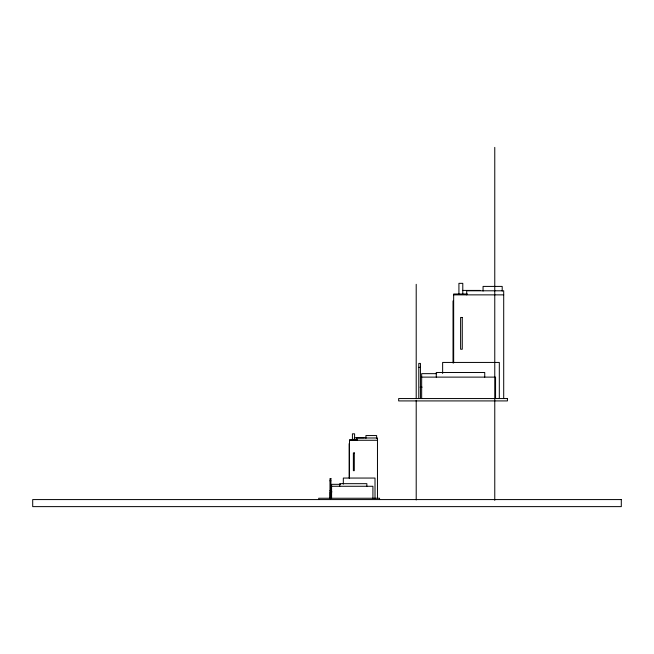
<?xml version="1.0" encoding="UTF-8"?>
<svg xmlns="http://www.w3.org/2000/svg" width="654" height="654" viewBox="0 0 654 654"><rect width="100%" height="100%" fill="white"/><g stroke="black" fill="none" stroke-linecap="round" stroke-linejoin="round"><path stroke-width="0.98" d="M462.394 290.425L480.052 290.425M467.487 294.006L453.663 294.006L453.663 362.97M453.663 294.864L503.703 294.864M418.789 367.352L420.448 367.352M436.668 373.655L421.666 373.655L421.666 398.548M421.666 377.121L495.56 377.121L495.56 398.548M420.089 387.143L422.108 387.143M364.245 437.788L354.37 437.788L354.37 439.586M357.337 439.79L349.481 439.79L349.481 477.911M349.481 440.273L377.472 440.273M329.984 480.813L330.916 480.813M340.538 484.328L331.594 484.328L331.594 498.25M331.594 486.274L372.919 486.274L372.919 498.25M329.984 490.516L330.916 490.516M331.921 491.873L330.147 491.873L330.147 498.25M503.703 398.548L503.703 290.793L466.694 290.793L466.694 294.864M502.198 291.104L502.198 286.411L483.061 286.411L483.061 291.104M499.313 398.548L499.313 362.439L442.635 362.439L442.635 373.475M494.767 147.379L494.767 500.335M484.737 377.121L484.737 372.486L436.275 372.486L436.275 377.121M462.787 294.006L462.787 283.337L458.92 283.337L458.92 294.006M453.026 300.914L453.026 362.954M420.448 398.131L420.448 363.411L418.789 363.411L418.789 398.131M416.206 284.31L416.206 398.253M416.206 400.289L416.206 499.991M379.557 499.574L379.557 498.25L318.727 498.25L318.727 499.574M377.472 498.25L377.472 437.992L356.773 437.992L356.773 440.273M376.622 438.384L376.622 435.548L365.929 435.548L365.929 438.384M375.012 498.25L375.012 478.058L343.325 478.058L343.325 484.115M366.861 486.274L366.861 483.674L339.761 483.674L339.761 486.274M354.591 439.79L354.591 433.831L352.424 433.831L352.424 439.79M349.13 443.657L349.13 478.033M462.272 317.468L460.612 317.468L460.612 349.236L462.272 349.236L462.272 317.468M507.43 398.548L398.662 398.548L398.662 400.918L507.43 400.918L507.43 398.548M354.296 452.911L353.373 452.911L353.373 470.676L354.296 470.676L354.296 452.911M330.916 478.605L329.984 478.605L329.984 498.577L330.916 498.577L330.916 478.605M621.3 499.574L32.7 499.574L32.7 506.621L621.3 506.621L621.3 499.574"/></g></svg>
